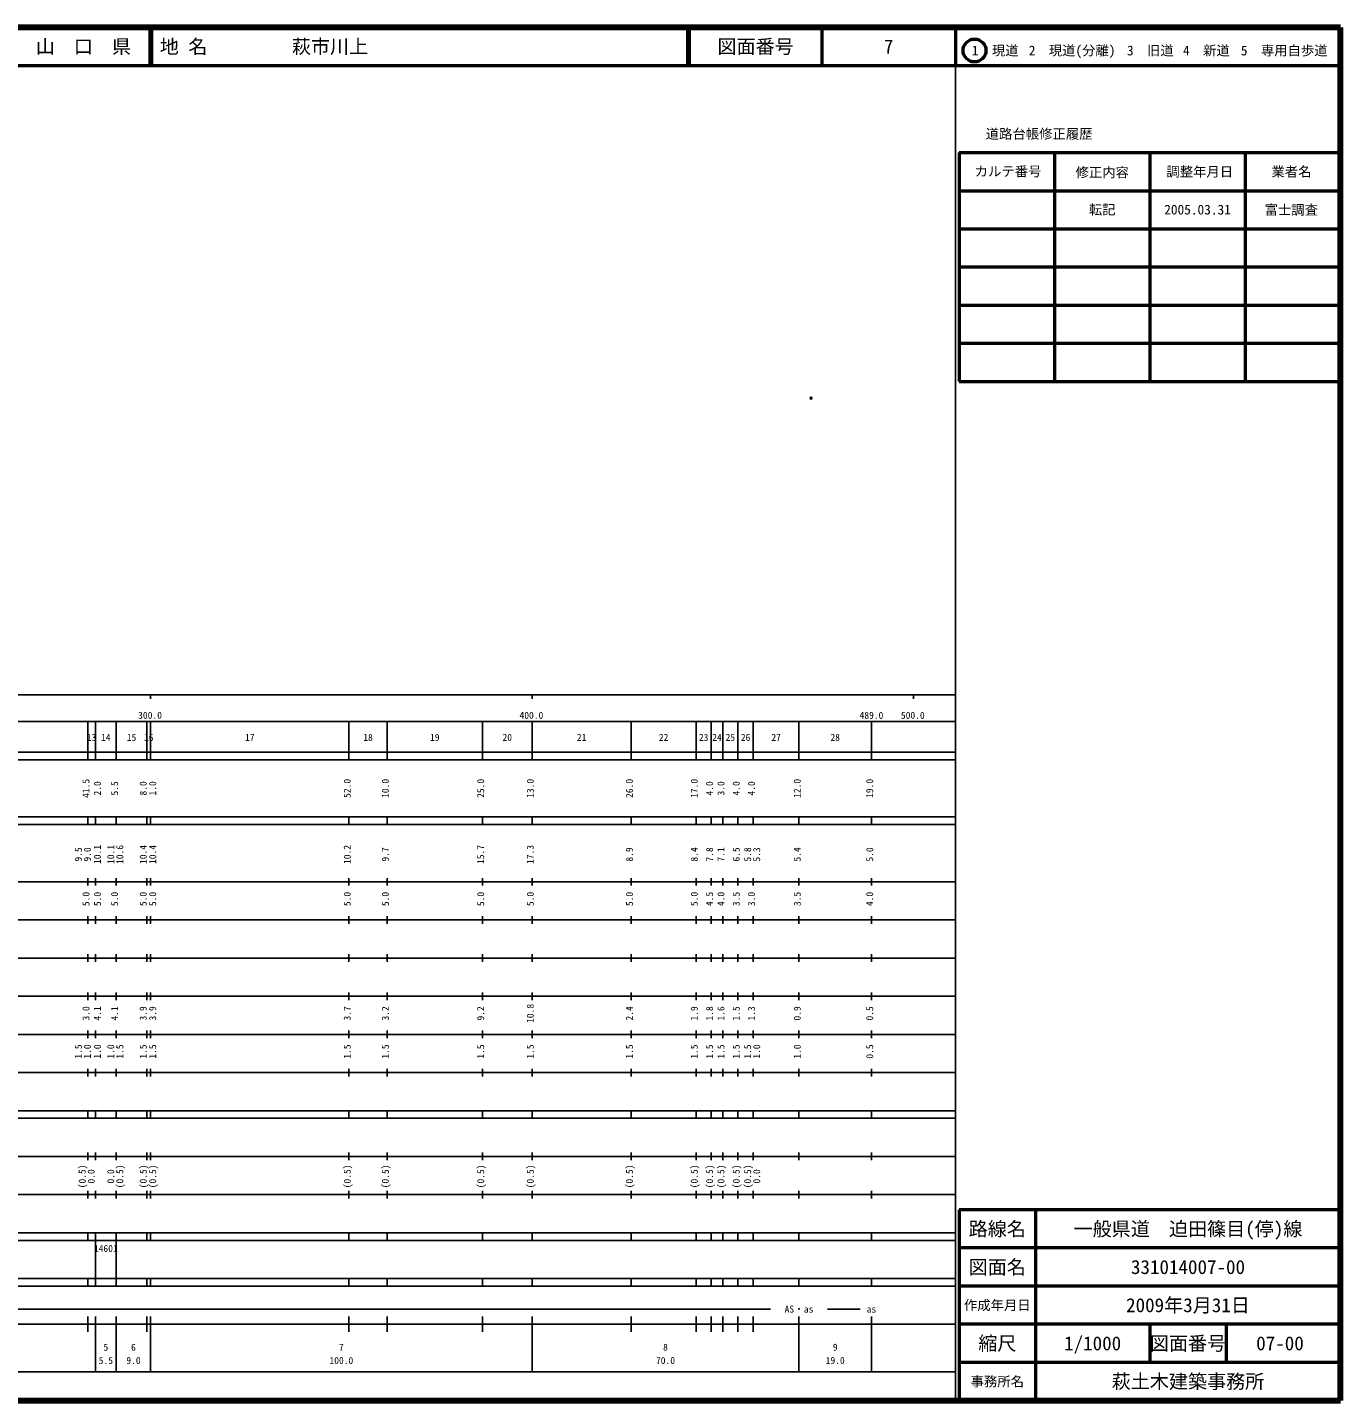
# Model space of a CAD drawing. Units: millimetres on the paper. Extents: x 40 to 680, y 20 to 380.
# Drawn here: x 335.7 to 680, y 20 to 380 of the extents above; entities that cross this region are included whole.
import ezdxf
from ezdxf.enums import TextEntityAlignment as Align

# ---------------------------------------------------------------- set-up
doc = ezdxf.new("R2010")
doc.units = ezdxf.units.MM
doc.header["$PDMODE"] = 32
doc.header["$PDSIZE"] = 0.5
doc.layers.add('M-OTRS', color=6, linetype='Continuous')
doc.layers.add('M-TTL-TXT', color=7, linetype='Continuous')
for name, color, linetype, lineweight in [('M-TTL', 2, 'Continuous', 140), ('M-TTL-BAND', 7, 'Continuous', 25), ('M-TTL-FRAM', 2, 'Continuous', 50), ('M-TTL-LINE', 7, 'Continuous', 50)]:
    doc.layers.add(name, color=color, linetype=linetype, lineweight=lineweight)
doc.styles.add('ＭＳ ゴシック', font='')
doc.styles.get('ＭＳ ゴシック').set_extended_font_data('MS Gothic')

msp = doc.modelspace()

# ---------------------------------------------------------------- linework, layer by layer
at = {"layer": 'M-OTRS'}
msp.add_point((541.157, 282.798), dxfattribs=at)
at = {"layer": 'M-TTL'}
for p, q in [((680, 380), (40, 380)), ((680, 20), (680, 380)), ((40, 20), (680, 20))]:
    msp.add_line(p, q, dxfattribs=at)
at = {"layer": 'M-TTL-BAND'}
for p, q in [((579, 20), (579, 370)), ((40, 205), (579, 205)), ((368, 205), (368, 204)), ((468, 205), (468, 204)), ((568, 205), (568, 204)), ((68, 198), (579, 198)), ((351.5, 188), (351.5, 198)), ((353.5, 188), (353.5, 198)), ((359, 188), (359, 198)), ((367, 188), (367, 198)), ((368, 188), (368, 198)), ((420, 188), (420, 198)), ((430, 188), (430, 198)), ((455, 188), (455, 198)), ((468, 188), (468, 198)), ((494, 188), (494, 198)), ((511, 188), (511, 198)), ((515, 188), (515, 198)), ((518, 188), (518, 198)), ((522, 188), (522, 198)), ((526, 188), (526, 198)), ((538, 188), (538, 198)), ((557, 188), (557, 198)), ((40, 190), (579, 190)), ((40, 188), (579, 188)), ((40, 173), (579, 173)), ((351.5, 171), (351.5, 173)), ((353.5, 171), (353.5, 173)), ((359, 171), (359, 173)), ((367, 171), (367, 173)), ((368, 171), (368, 173)), ((420, 171), (420, 173)), ((430, 171), (430, 173)), ((455, 171), (455, 173)), ((468, 171), (468, 173)), ((494, 171), (494, 173)), ((511, 171), (511, 173)), ((515, 171), (515, 173)), ((518, 171), (518, 173)), ((522, 171), (522, 173)), ((526, 171), (526, 173)), ((538, 171), (538, 173)), ((557, 171), (557, 173)), ((40, 171), (579, 171)), ((40, 156), (579, 156)), ((351.5, 155), (351.5, 157)), ((353.5, 155), (353.5, 157)), ((359, 155), (359, 157)), ((367, 155), (367, 157)), ((368, 155), (368, 157)), ((420, 155), (420, 157)), ((430, 155), (430, 157)), ((455, 155), (455, 157)), ((468, 155), (468, 157)), ((494, 155), (494, 157)), ((511, 155), (511, 157)), ((515, 155), (515, 157)), ((518, 155), (518, 157)), ((522, 155), (522, 157)), ((526, 155), (526, 157)), ((538, 155), (538, 157)), ((557, 155), (557, 157)), ((46, 146), (579, 146)), ((351.5, 145), (351.5, 147)), ((353.5, 145), (353.5, 147)), ((359, 145), (359, 147)), ((367, 145), (367, 147)), ((368, 145), (368, 147)), ((420, 145), (420, 147)), ((430, 145), (430, 147)), ((455, 145), (455, 147)), ((468, 145), (468, 147)), ((494, 145), (494, 147)), ((511, 145), (511, 147)), ((515, 145), (515, 147)), ((518, 145), (518, 147)), ((522, 145), (522, 147)), ((526, 145), (526, 147)), ((538, 145), (538, 147)), ((557, 145), (557, 147)), ((351.5, 135), (351.5, 137)), ((353.5, 135), (353.5, 137)), ((359, 135), (359, 137)), ((367, 135), (367, 137)), ((368, 135), (368, 137)), ((420, 135), (420, 137)), ((430, 135), (430, 137)), ((455, 135), (455, 137)), ((468, 135), (468, 137)), ((494, 135), (494, 137)), ((511, 135), (511, 137)), ((515, 135), (515, 137)), ((518, 135), (518, 137)), ((522, 135), (522, 137)), ((526, 135), (526, 137)), ((538, 135), (538, 137)), ((557, 135), (557, 137)), ((52, 136), (579, 136)), ((46, 126), (579, 126)), ((351.5, 125), (351.5, 127)), ((353.5, 125), (353.5, 127)), ((359, 125), (359, 127)), ((367, 125), (367, 127)), ((368, 125), (368, 127)), ((420, 125), (420, 127)), ((430, 125), (430, 127)), ((455, 125), (455, 127)), ((468, 125), (468, 127)), ((494, 125), (494, 127)), ((511, 125), (511, 127)), ((515, 125), (515, 127)), ((518, 125), (518, 127)), ((522, 125), (522, 127)), ((526, 125), (526, 127)), ((538, 125), (538, 127)), ((557, 125), (557, 127)), ((52, 116), (579, 116)), ((351.5, 115), (351.5, 117)), ((353.5, 115), (353.5, 117)), ((359, 115), (359, 117)), ((367, 115), (367, 117)), ((368, 115), (368, 117)), ((420, 115), (420, 117)), ((430, 115), (430, 117)), ((455, 115), (455, 117)), ((468, 115), (468, 117)), ((494, 115), (494, 117)), ((511, 115), (511, 117)), ((515, 115), (515, 117)), ((518, 115), (518, 117)), ((522, 115), (522, 117)), ((526, 115), (526, 117)), ((538, 115), (538, 117)), ((557, 115), (557, 117)), ((46, 106), (579, 106)), ((351.5, 105), (351.5, 107)), ((353.5, 105), (353.5, 107)), ((359, 105), (359, 107)), ((367, 105), (367, 107)), ((368, 105), (368, 107)), ((420, 105), (420, 107)), ((430, 105), (430, 107)), ((455, 105), (455, 107)), ((468, 105), (468, 107)), ((494, 105), (494, 107)), ((511, 105), (511, 107)), ((515, 105), (515, 107)), ((518, 105), (518, 107)), ((522, 105), (522, 107)), ((526, 105), (526, 107)), ((538, 105), (538, 107)), ((557, 105), (557, 107)), ((40, 96), (579, 96)), ((40, 94), (579, 94)), ((351.5, 94), (351.5, 96)), ((353.5, 94), (353.5, 96)), ((359, 94), (359, 96)), ((367, 94), (367, 96)), ((368, 94), (368, 96)), ((420, 94), (420, 96)), ((430, 94), (430, 96)), ((455, 94), (455, 96)), ((468, 94), (468, 96)), ((494, 94), (494, 96)), ((511, 94), (511, 96)), ((515, 94), (515, 96)), ((518, 94), (518, 96)), ((522, 94), (522, 96)), ((526, 94), (526, 96)), ((538, 94), (538, 96)), ((557, 94), (557, 96)), ((49, 84), (579, 84)), ((351.5, 83), (351.5, 85)), ((353.5, 83), (353.5, 85)), ((359, 83), (359, 85)), ((367, 83), (367, 85)), ((368, 83), (368, 85)), ((420, 83), (420, 85)), ((430, 83), (430, 85)), ((455, 83), (455, 85)), ((468, 83), (468, 85)), ((494, 83), (494, 85)), ((511, 83), (511, 85)), ((515, 83), (515, 85)), ((518, 83), (518, 85)), ((522, 83), (522, 85)), ((526, 83), (526, 85)), ((538, 83), (538, 85)), ((557, 83), (557, 85)), ((40, 74), (579, 74)), ((351.5, 73), (351.5, 75)), ((353.5, 73), (353.5, 75)), ((359, 73), (359, 75)), ((367, 73), (367, 75)), ((368, 73), (368, 75)), ((420, 73), (420, 75)), ((430, 73), (430, 75)), ((455, 73), (455, 75)), ((468, 73), (468, 75)), ((494, 73), (494, 75)), ((511, 73), (511, 75)), ((515, 73), (515, 75)), ((518, 73), (518, 75)), ((522, 73), (522, 75)), ((526, 73), (526, 75)), ((538, 73), (538, 75)), ((557, 73), (557, 75)), ((40, 64), (579, 64)), ((40, 62), (579, 62)), ((351.5, 62), (351.5, 64)), ((353.5, 62), (353.5, 64)), ((353.5, 52), (353.5, 62)), ((359, 62), (359, 64)), ((359, 52), (359, 62)), ((367, 62), (367, 64)), ((368, 62), (368, 64)), ((420, 62), (420, 64)), ((430, 62), (430, 64)), ((455, 62), (455, 64)), ((468, 62), (468, 64)), ((494, 62), (494, 64)), ((511, 62), (511, 64)), ((515, 62), (515, 64)), ((518, 62), (518, 64)), ((522, 62), (522, 64)), ((526, 62), (526, 64)), ((538, 62), (538, 64)), ((557, 62), (557, 64)), ((40, 52), (579, 52)), ((351.5, 50), (351.5, 52)), ((353.5, 50), (353.5, 52)), ((359, 50), (359, 52)), ((367, 50), (367, 52)), ((368, 50), (368, 52)), ((420, 50), (420, 52)), ((430, 50), (430, 52)), ((455, 50), (455, 52)), ((468, 50), (468, 52)), ((494, 50), (494, 52)), ((511, 50), (511, 52)), ((515, 50), (515, 52)), ((518, 50), (518, 52)), ((522, 50), (522, 52)), ((526, 50), (526, 52)), ((538, 50), (538, 52)), ((557, 50), (557, 52)), ((40, 50), (579, 50)), ((245.5, 44), (530.5, 44)), ((545.5, 44), (554, 44)), ((40, 40), (579, 40)), ((351.5, 38), (351.5, 42)), ((353.5, 27.5), (353.5, 42)), ((359, 27.5), (359, 42)), ((367, 38), (367, 42)), ((368, 27.5), (368, 42)), ((420, 38), (420, 42)), ((430, 38), (430, 42)), ((455, 38), (455, 42)), ((468, 27.5), (468, 42)), ((494, 38), (494, 42)), ((511, 38), (511, 42)), ((515, 38), (515, 42)), ((518, 38), (518, 42)), ((522, 38), (522, 42)), ((526, 38), (526, 42)), ((538, 27.5), (538, 42)), ((557, 27.5), (557, 42)), ((68, 27.5), (579, 27.5))]:
    msp.add_line(p, q, dxfattribs=at)
at = {"layer": 'M-TTL-FRAM'}
for p, q in [((580, 347.197), (580, 287.197)), ((580, 347.197), (680, 347.197)), ((580, 287.197), (680, 287.197)), ((680, 70), (580, 70)), ((580, 70), (580, 20))]:
    msp.add_line(p, q, dxfattribs=at)
at = {"layer": 'M-TTL-LINE'}
for p, q in [((367.75, 380), (367.75, 370)), ((368.25, 380), (368.25, 370)), ((508.747, 380), (508.747, 370)), ((509.247, 380), (509.247, 370)), ((543.997, 380), (543.997, 370)), ((579, 380), (579, 370)), ((40, 370), (680, 370)), ((605, 347.197), (605, 287.197)), ((630, 347.197), (630, 287.197)), ((655, 347.197), (655, 287.197)), ((580, 337.197), (680, 337.197)), ((580, 327.197), (680, 327.197)), ((580, 317.197), (680, 317.197)), ((580, 307.197), (680, 307.197)), ((580, 297.197), (680, 297.197)), ((600, 70), (600, 20)), ((680, 60), (580, 60)), ((680, 50), (580, 50)), ((680, 40), (580, 40)), ((630, 40), (630, 30)), ((650, 40), (650, 30)), ((680, 30), (580, 30))]:
    msp.add_line(p, q, dxfattribs=at)
msp.add_circle((584.031, 373.958), 3, dxfattribs=at)

# ---------------------------------------------------------------- texts
at = {"layer": 'M-TTL-BAND', "style": 'ＭＳ ゴシック'}
for s, p in [('300.0', (367.844, 198.195)), ('400.0', (467.844, 198.195)), ('489.0', (557, 198.195)), ('500.0', (567.844, 198.195)), ('13', (352.5, 192.405)), ('14', (356.25, 192.405)), ('15', (363, 192.405)), ('16', (367.5, 192.405)), ('17', (394, 192.405)), ('18', (425, 192.405)), ('19', (442.5, 192.405)), ('20', (461.5, 192.405)), ('21', (481, 192.405)), ('22', (502.5, 192.405)), ('23', (513, 192.405)), ('24', (516.5, 192.405)), ('25', (520, 192.405)), ('26', (524, 192.405)), ('27', (532, 192.405)), ('28', (547.5, 192.405)), ('AS・as', (538, 42.5)), ('as', (557, 42.5)), ('5', (356.25, 32.523)), ('6', (363.5, 32.523)), ('7', (418, 32.523)), ('8', (503, 32.523)), ('9', (547.5, 32.523)), ('5.5', (356.25, 29.033)), ('9.0', (363.5, 29.033)), ('100.0', (418, 29.033)), ('70.0', (503, 29.033)), ('19.0', (547.5, 29.033))]:
    msp.add_text(s, height=1.833, dxfattribs=at).set_placement(p, align=Align.BOTTOM_CENTER)
for s, p in [('41.5', (352.5, 180.5)), ('2.0', (355.5, 180.5)), ('5.5', (360, 180.5)), ('8.0', (367.5, 180.5)), ('1.0', (370, 180.5)), ('52.0', (421, 180.5)), ('10.0', (431, 180.5)), ('25.0', (456, 180.5)), ('13.0', (469, 180.5)), ('26.0', (495, 180.5)), ('17.0', (512, 180.5)), ('4.0', (516, 180.5)), ('3.0', (519, 180.5)), ('4.0', (523, 180.5)), ('4.0', (527, 180.5)), ('12.0', (539, 180.5)), ('19.0', (558, 180.5)), ('9.5', (350.5, 163.174)), ('9.0', (352.87, 163.174)), ('10.1', (355.5, 163.174)), ('10.1', (359, 163.174)), ('10.6', (361.37, 163.174)), ('10.4', (367.5, 163.174)), ('10.4', (370, 163.174)), ('10.2', (421, 163.174)), ('9.7', (431, 163.174)), ('15.7', (456, 163.174)), ('17.3', (469, 163.174)), ('8.9', (495, 163.174)), ('8.4', (512, 163.174)), ('7.8', (516, 163.174)), ('7.1', (519, 163.174)), ('6.5', (523, 163.174)), ('5.8', (526, 163.174)), ('5.3', (528.37, 163.174)), ('5.4', (539, 163.174)), ('5.0', (558, 163.174)), ('5.0', (352.5, 151.5)), ('5.0', (355.5, 151.5)), ('5.0', (360, 151.5)), ('5.0', (367.5, 151.5)), ('5.0', (370, 151.5)), ('5.0', (421, 151.5)), ('5.0', (431, 151.5)), ('5.0', (456, 151.5)), ('5.0', (469, 151.5)), ('5.0', (495, 151.5)), ('5.0', (512, 151.5)), ('4.5', (516, 151.5)), ('4.0', (519, 151.5)), ('3.5', (523, 151.5)), ('3.0', (527, 151.5)), ('3.5', (539, 151.5)), ('4.0', (558, 151.5)), ('3.0', (352.5, 121.5)), ('4.1', (355.5, 121.5)), ('4.1', (360, 121.5)), ('3.9', (367.5, 121.5)), ('3.9', (370, 121.5)), ('3.7', (421, 121.5)), ('3.2', (431, 121.5)), ('9.2', (456, 121.5)), ('10.8', (469, 121.5)), ('2.4', (495, 121.5)), ('1.9', (512, 121.5)), ('1.8', (516, 121.5)), ('1.6', (519, 121.5)), ('1.5', (523, 121.5)), ('1.3', (527, 121.5)), ('0.9', (539, 121.5)), ('0.5', (558, 121.5)), ('1.5', (350.5, 111.5)), ('1.0', (352.87, 111.5)), ('1.0', (355.5, 111.5)), ('1.0', (359, 111.5)), ('1.5', (361.37, 111.5)), ('1.5', (367.5, 111.5)), ('1.5', (370, 111.5)), ('1.5', (421, 111.5)), ('1.5', (431, 111.5)), ('1.5', (456, 111.5)), ('1.5', (469, 111.5)), ('1.5', (495, 111.5)), ('1.5', (512, 111.5)), ('1.5', (516, 111.5)), ('1.5', (519, 111.5)), ('1.5', (523, 111.5)), ('1.5', (526, 111.5)), ('1.0', (528.37, 111.5)), ('1.0', (539, 111.5)), ('0.5', (558, 111.5)), ('(0.5)', (351.5, 78.764)), ('0.0', (353.87, 78.764)), ('0.0', (359, 78.764)), ('(0.5)', (361.37, 78.764)), ('(0.5)', (367.5, 78.764)), ('(0.5)', (370, 78.764)), ('(0.5)', (421, 78.764)), ('(0.5)', (431, 78.764)), ('(0.5)', (456, 78.764)), ('(0.5)', (469, 78.764)), ('(0.5)', (495, 78.764)), ('(0.5)', (512, 78.764)), ('(0.5)', (516, 78.764)), ('(0.5)', (519, 78.764)), ('(0.5)', (523, 78.764)), ('(0.5)', (526, 78.764)), ('0.0', (528.37, 78.764))]:
    msp.add_text(s, height=1.833, rotation=90, dxfattribs=at).set_placement(p, align=Align.BOTTOM_CENTER)
msp.add_text('14601', height=1.833, dxfattribs=at).set_placement((353.125, 58.405), align=Align.BOTTOM_LEFT)
at = {"layer": 'M-TTL-TXT', "style": 'ＭＳ ゴシック'}
for s, height, p in [('山\u3000口\u3000県', 3.666, (350.375, 375)), ('図面番号', 3.666, (526.622, 375)), ('7', 3.666, (561.497, 375)), ('1\u3000現道', 2.566, (589.448, 373.958)), ('2\u3000現道(分離)', 2.566, (609.619, 373.958)), ('3\u3000旧道', 2.566, (630.121, 373.958)), ('4\u3000新道', 2.566, (644.824, 373.958)), ('5\u3000専用自歩道', 2.566, (665.228, 373.958)), ('道路台帳修正履歴', 2.566, (600.968, 352.113)), ('カルテ番号', 2.566, (592.839, 342.277)), ('修正内容', 2.566, (617.509, 342.023)), ('調整年月日', 2.566, (643.089, 342.197)), ('業者名', 2.566, (667.134, 342.197)), ('転記', 2.566, (617.5, 332.245)), ('2005.03.31', 2.566, (642.5, 332.245)), ('富士調査', 2.566, (667.077, 332.189)), ('路線名', 3.666, (590, 65)), ('路線名', 3.666, (590, 65)), ('一般県道\u3000迫田篠目(停)線', 3.666, (640, 65)), ('図面名', 3.666, (590, 55)), ('図面名', 3.666, (590, 55)), ('331014007-00', 3.666, (640, 55)), ('2009年3月31日', 3.666, (640, 45)), ('作成年月日', 2.566, (590, 45)), ('作成年月日', 2.566, (590, 45)), ('縮尺', 3.666, (590, 35)), ('縮尺', 3.666, (590, 35)), ('1/1000', 3.666, (615, 35)), ('図面番号', 3.666, (640, 35)), ('図面番号', 3.666, (640, 35)), ('07-00', 3.666, (664.125, 35)), ('事務所名', 2.566, (590, 25)), ('事務所名', 2.566, (590, 25)), ('萩土木建築事務所', 3.666, (640, 25))]:
    msp.add_text(s, height=height, dxfattribs=at).set_placement(p, align=Align.MIDDLE_CENTER)
for s, p in [('地 名', (370.38, 375)), ('萩市川上', (405.024, 375))]:
    msp.add_text(s, height=3.666, dxfattribs=at).set_placement(p, align=Align.MIDDLE_LEFT)

doc.saveas('drawing.dxf')
